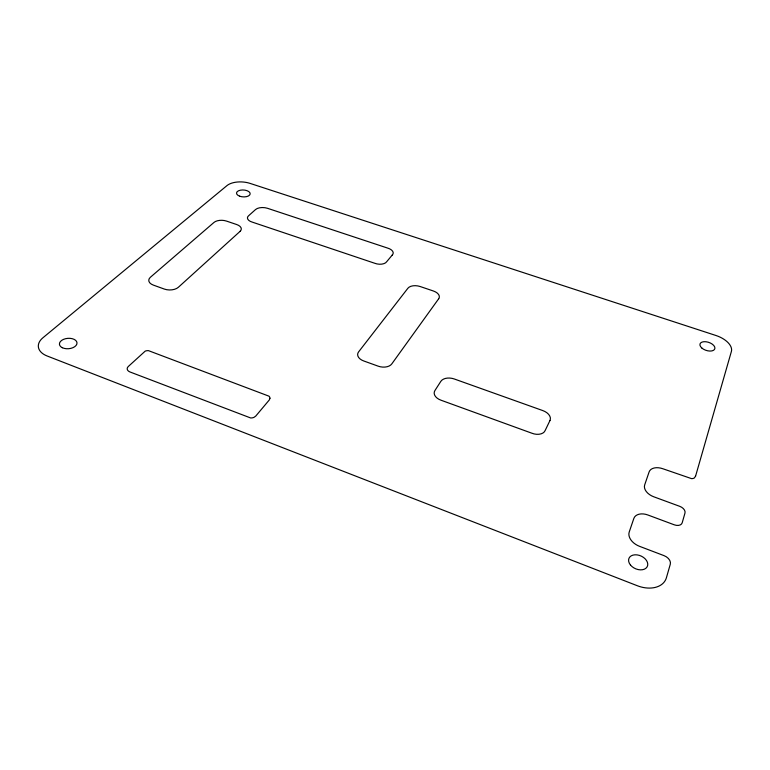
<?xml version="1.0" encoding="UTF-8"?>
<svg xmlns="http://www.w3.org/2000/svg" width="770" height="770" viewBox="0 0 770 770"><rect width="100%" height="100%" fill="white"/><g stroke="black" fill="none" stroke-linecap="round" stroke-linejoin="round"><path stroke-width="1.16" d="M695.589 476.11L694.328 477.958A6.131 3.812 21.9 0 1 691.527 478.622L662.932 468.776A12.195 7.738 21.2 0 0 649.11 471.933L644.683 484.908A12.378 7.96 21.5 0 0 653.778 496.794L679.727 506.333A6.959 4.495 23 0 1 684.982 513.051L682.182 522.82A7.036 4.591 23.3 0 1 674.27 524.813L647.84 514.976A12.281 8.191 22.5 0 0 633.854 518.412L629.234 531.964A14.351 9.692 23 0 0 639.581 546.344L664.038 555.642A8.46 5.746 24.7 0 1 670.304 564.169L666.387 577.808A25.275 17.508 24.4 0 1 637.358 585.749L47.134 355.99A22.147 13.052 -4.9 0 1 42.879 337.809L227.015 185.57A17.017 8.585 3.3 0 1 250.019 183.376L715.927 335.489A19.452 10.482 18.5 0 1 731.385 351.467L695.589 476.11M269.943 398.292L269.336 399.9L255.717 416.127L253.936 417.369A5.737 3.812 1.3 0 1 250.616 417.956L129.966 371.958A6.362 3.937 -2.9 0 1 128.253 366.539L145.212 351.12A5.554 3.398 -2.1 0 1 148.456 350.639L268.98 396.175A5.602 3.667 2.2 0 1 269.943 398.292M549.963 420.526L545.218 430.382A10.357 6.68 15.2 0 1 531.647 433.135L440.998 400.208A10.578 6.795 10.7 0 1 434.896 390.592L440.825 381.362A10.597 6.718 10.9 0 1 454.3 378.984L542.821 410.593A10.915 6.949 15.1 0 1 549.963 420.526M438.727 298.702L391.824 363.864A10.299 6.439 7.7 0 1 378.118 366.145L363.69 360.947A10.385 6.468 7.1 0 1 358.57 351.928L407.898 288.24A9.51 5.428 8.7 0 1 420.16 286.527L433.375 290.993A9.548 5.467 9.2 0 1 438.727 298.702M392.257 255.043L386.723 261.665A8.46 4.668 7.3 0 1 374.624 263.225L252.348 222.145A8.374 4.389 3.5 0 1 248.854 215.533L255.515 209.575A8.922 4.639 3.7 0 1 267.556 208.314L387.541 248.056A8.451 4.61 7.5 0 1 392.257 255.043M240.115 231.318L178.37 287.277A10.116 5.727 0 0 1 164.356 289.077L153.374 285.112A10.106 5.679 -0.3 0 1 150.419 277.239L213.973 222.443A9.202 4.861 2.4 0 1 226.515 221.096L236.679 224.532A9.211 4.899 2.7 0 1 240.115 231.318M630.457 564.997A10.039 6.93 24 0 0 646.973 567.095A10.039 6.93 24 0 0 637.098 554.891A10.039 6.93 24 0 0 630.457 564.997M239.595 196.167A6.834 3.455 3.3 0 0 250.163 193.934A6.834 3.455 3.3 0 0 240.307 190.209A6.834 3.455 3.3 0 0 239.595 196.167M62.322 347.713A8.816 5.207 -4.6 0 0 76.817 344.161A8.816 5.207 -4.6 0 0 65.489 338.713A8.816 5.207 -4.6 0 0 62.322 347.713M701.74 347.944A7.787 4.216 18.4 0 0 714.512 349.416A7.787 4.216 18.4 0 0 705.994 341.755A7.787 4.216 18.4 0 0 701.74 347.944"/></g></svg>
